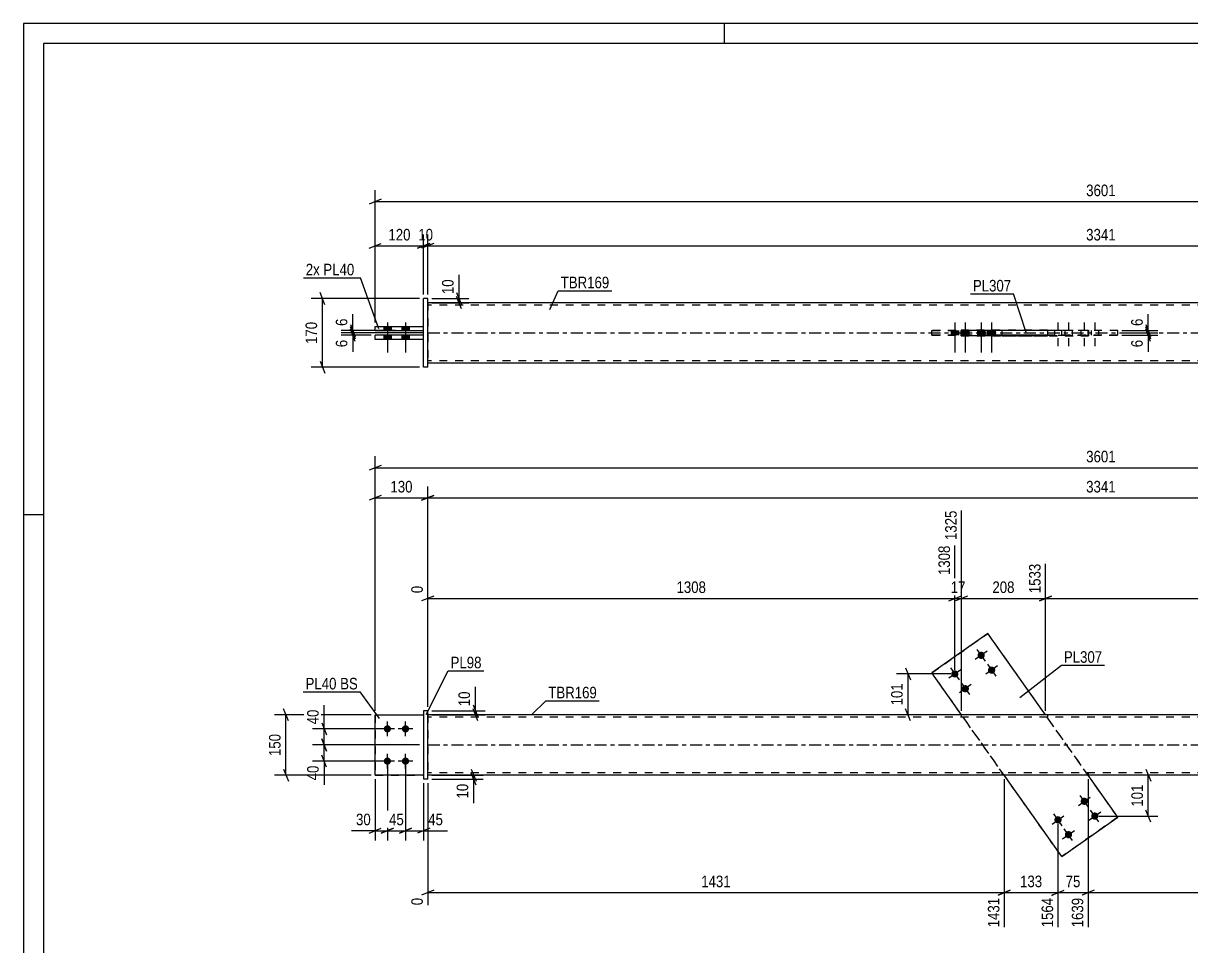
# Model space of a CAD drawing. Header units: millimetres. Extents: x 0 to 594, y 0 to 420.
# Drawn here: x 0 to 289.9, y 190.8 to 420 of the extents above; entities that cross this region are included whole.
import ezdxf

# ---------------------------------------------------------------- set-up
doc = ezdxf.new("R2010")
doc.units = ezdxf.units.MM
doc.linetypes.add('DXK_LINE_DOT2', pattern=[3.9198, 1.9599, -1.9599])
doc.linetypes.add('DXK_LINE_DOT3', pattern=[5.9187, 2.979, -0.9799, 0.9799, -0.9799])
doc.styles.add('Arial Narrow', font='ARIALN.TTF', dxfattribs={"height": 0.2})

# ---------------------------------------------------------------- blocks, each defined once
blk = doc.blocks.new('Unknown-580873574-1130')
at = {"color": 5, "linetype": 'Continuous'}
for p, q in [((594, 420), (0, 420)), ((0, 420), (0, 0)), ((174, 415), (174, 420)), ((589, 415), (5, 415)), ((5, 415), (5, 5)), ((5, 298), (0, 298))]:
    blk.add_line(p, q, dxfattribs=at)
blk = doc.blocks.new('Bolt-580873574-1673 - 1670')
at = {"linetype": 'Continuous'}
for points in [[(263.28, 227.77), (263.46, 227.75), (263.64, 227.69), (263.81, 227.6), (263.95, 227.47), (264.06, 227.32), (264.13, 227.15), (264.17, 226.96), (264.17, 226.78), (264.13, 226.59), (264.06, 226.42), (263.95, 226.27), (263.81, 226.14), (263.64, 226.05), (263.46, 225.99), (263.28, 225.97), (263.09, 225.99), (262.91, 226.05), (262.75, 226.14), (262.61, 226.27), (262.5, 226.42), (262.42, 226.59), (262.38, 226.78), (262.38, 226.96), (262.42, 227.15), (262.5, 227.32), (262.61, 227.47), (262.75, 227.6), (262.91, 227.69), (263.09, 227.75)], [(265.87, 224.1), (266.06, 224.08), (266.24, 224.02), (266.4, 223.92), (266.54, 223.8), (266.65, 223.65), (266.73, 223.47), (266.77, 223.29), (266.77, 223.1), (266.73, 222.92), (266.65, 222.75), (266.54, 222.59), (266.4, 222.47), (266.24, 222.37), (266.06, 222.32), (265.87, 222.3), (265.69, 222.32), (265.51, 222.37), (265.34, 222.47), (265.2, 222.59), (265.09, 222.75), (265.02, 222.92), (264.98, 223.1), (264.98, 223.29), (265.02, 223.47), (265.09, 223.65), (265.2, 223.8), (265.34, 223.92), (265.51, 224.02), (265.69, 224.08)], [(256.74, 223.15), (256.93, 223.13), (257.11, 223.08), (257.27, 222.98), (257.41, 222.86), (257.52, 222.7), (257.6, 222.53), (257.64, 222.35), (257.64, 222.16), (257.6, 221.98), (257.52, 221.8), (257.41, 221.65), (257.27, 221.53), (257.11, 221.43), (256.93, 221.37), (256.74, 221.35), (256.56, 221.37), (256.38, 221.43), (256.21, 221.53), (256.07, 221.65), (255.96, 221.8), (255.89, 221.98), (255.85, 222.16), (255.85, 222.35), (255.89, 222.53), (255.96, 222.7), (256.07, 222.86), (256.21, 222.98), (256.38, 223.08), (256.56, 223.13)], [(259.34, 219.48), (259.53, 219.46), (259.71, 219.4), (259.87, 219.31), (260.01, 219.18), (260.12, 219.03), (260.2, 218.86), (260.24, 218.67), (260.24, 218.48), (260.2, 218.3), (260.12, 218.13), (260.01, 217.98), (259.87, 217.85), (259.71, 217.76), (259.53, 217.7), (259.34, 217.68), (259.15, 217.7), (258.97, 217.76), (258.81, 217.85), (258.67, 217.98), (258.56, 218.13), (258.48, 218.3), (258.45, 218.48), (258.45, 218.67), (258.48, 218.86), (258.56, 219.03), (258.67, 219.18), (258.81, 219.31), (258.97, 219.4), (259.15, 219.46)]]:
    blk.add_hatch(color=1, dxfattribs=at).paths.add_polyline_path(points)
at = {"color": 1, "linetype": 'Continuous'}
for p, q in [((261.81, 225.83), (264.75, 227.91)), ((264.32, 225.4), (262.24, 228.34)), ((255.27, 221.22), (258.21, 223.29)), ((257.78, 220.78), (255.7, 223.72)), ((264.4, 222.16), (267.34, 224.23)), ((266.91, 221.73), (264.83, 224.67)), ((257.87, 217.54), (260.81, 219.62)), ((260.38, 217.11), (258.3, 220.05))]:
    blk.add_line(p, q, dxfattribs=at)
blk = doc.blocks.new('Bolt-580873574-1672 - 1670')
at = {"linetype": 'Continuous'}
for points in [[(237.68, 264), (237.86, 263.98), (238.04, 263.92), (238.2, 263.83), (238.34, 263.7), (238.45, 263.55), (238.53, 263.38), (238.57, 263.2), (238.57, 263.01), (238.53, 262.82), (238.45, 262.65), (238.34, 262.5), (238.2, 262.37), (238.04, 262.28), (237.86, 262.22), (237.68, 262.2), (237.49, 262.22), (237.31, 262.28), (237.15, 262.37), (237.01, 262.5), (236.9, 262.65), (236.82, 262.82), (236.78, 263.01), (236.78, 263.2), (236.82, 263.38), (236.9, 263.55), (237.01, 263.7), (237.15, 263.83), (237.31, 263.92), (237.49, 263.98)], [(231.14, 259.39), (231.33, 259.37), (231.51, 259.31), (231.67, 259.21), (231.81, 259.09), (231.92, 258.94), (232, 258.76), (232.04, 258.58), (232.04, 258.39), (232, 258.21), (231.92, 258.04), (231.81, 257.88), (231.67, 257.76), (231.51, 257.66), (231.33, 257.61), (231.14, 257.59), (230.95, 257.61), (230.78, 257.66), (230.61, 257.76), (230.47, 257.88), (230.36, 258.04), (230.29, 258.21), (230.25, 258.39), (230.25, 258.58), (230.29, 258.76), (230.36, 258.94), (230.47, 259.09), (230.61, 259.21), (230.78, 259.31), (230.95, 259.37)], [(240.27, 260.33), (240.46, 260.31), (240.64, 260.25), (240.8, 260.16), (240.94, 260.03), (241.05, 259.88), (241.13, 259.71), (241.17, 259.52), (241.17, 259.33), (241.13, 259.15), (241.05, 258.98), (240.94, 258.82), (240.8, 258.7), (240.64, 258.6), (240.46, 258.55), (240.27, 258.53), (240.08, 258.55), (239.91, 258.6), (239.74, 258.7), (239.6, 258.82), (239.49, 258.98), (239.42, 259.15), (239.38, 259.33), (239.38, 259.52), (239.42, 259.71), (239.49, 259.88), (239.6, 260.03), (239.74, 260.16), (239.91, 260.25), (240.08, 260.31)], [(233.74, 255.71), (233.93, 255.69), (234.1, 255.63), (234.27, 255.54), (234.41, 255.41), (234.52, 255.26), (234.59, 255.09), (234.63, 254.9), (234.63, 254.72), (234.59, 254.53), (234.52, 254.36), (234.41, 254.21), (234.27, 254.08), (234.1, 253.99), (233.93, 253.93), (233.74, 253.91), (233.55, 253.93), (233.37, 253.99), (233.21, 254.08), (233.07, 254.21), (232.96, 254.36), (232.88, 254.53), (232.84, 254.72), (232.84, 254.9), (232.88, 255.09), (232.96, 255.26), (233.07, 255.41), (233.21, 255.54), (233.37, 255.63), (233.55, 255.69)]]:
    blk.add_hatch(color=1, dxfattribs=at).paths.add_polyline_path(points)
at = {"color": 1, "linetype": 'Continuous'}
for p, q in [((239.15, 264.14), (236.21, 262.06)), ((236.64, 264.57), (238.71, 261.63)), ((232.61, 259.52), (229.67, 257.45)), ((230.1, 259.96), (232.18, 257.02)), ((241.74, 260.47), (238.8, 258.39)), ((239.23, 260.9), (241.31, 257.96)), ((235.21, 255.85), (232.27, 253.77)), ((232.7, 256.28), (234.78, 253.34))]:
    blk.add_line(p, q, dxfattribs=at)
blk = doc.blocks.new('Part-580873574-1684 - 1670')
at = {"color": 2, "linetype": 'Continuous'}
for p, q in [((434.46, 248.34), (100.33, 248.34)), ((434.46, 233.34), (100.33, 233.34))]:
    blk.add_line(p, q, dxfattribs=at)
at = {"color": 7, "linetype": 'DXK_LINE_DOT2'}
for p, q in [((100.33, 248.34), (100.33, 233.34)), ((434.46, 247.74), (100.33, 247.74)), ((232.7, 248.34), (232.7, 247.74)), ((254.14, 248.34), (254.14, 247.74)), ((434.46, 233.94), (100.33, 233.94)), ((242.88, 233.34), (242.88, 233.94)), ((264.32, 233.34), (264.32, 233.94))]:
    blk.add_line(p, q, dxfattribs=at)
at = {"color": 7, "linetype": 'DXK_LINE_DOT3'}
blk.add_line((100.33, 240.84), (434.46, 240.84), dxfattribs=at)
blk = doc.blocks.new('Part-580873574-1700 - 1670')
at = {"color": 2, "linetype": 'Continuous'}
for p, q in [((87.33, 233.34), (87.33, 248.34)), ((87.33, 248.34), (99.33, 248.34)), ((99.33, 233.34), (87.33, 233.34))]:
    blk.add_line(p, q, dxfattribs=at)
at = {"color": 7, "linetype": 'DXK_LINE_DOT2'}
blk.add_line((99.33, 248.34), (99.33, 233.34), dxfattribs=at)
blk = doc.blocks.new('Part-580873574-1705 - 1670')
at = {"color": 7, "linetype": 'DXK_LINE_DOT2'}
for p, q in [((87.33, 248.34), (87.33, 233.34)), ((87.33, 248.34), (99.33, 248.34)), ((99.33, 248.34), (99.33, 233.34)), ((87.33, 233.34), (99.33, 233.34))]:
    blk.add_line(p, q, dxfattribs=at)
blk = doc.blocks.new('Part-580873574-1710 - 1670')
at = {"color": 2, "linetype": 'Continuous'}
for p, q in [((100.33, 249.34), (99.33, 249.34)), ((99.33, 249.34), (99.33, 232.34)), ((100.33, 232.34), (100.33, 249.34)), ((100.33, 232.34), (99.33, 232.34))]:
    blk.add_line(p, q, dxfattribs=at)
blk = doc.blocks.new('Part-580873574-1715 - 1670')
at = {"color": 2, "linetype": 'Continuous'}
for p, q in [((239.33, 268.56), (225.45, 258.75)), ((239.33, 268.56), (239.33, 268.56)), ((253.62, 248.34), (239.33, 268.56)), ((232.8, 248.34), (225.45, 258.75)), ((225.45, 258.75), (225.45, 258.75)), ((257.68, 213.12), (243.4, 233.34)), ((271.57, 222.93), (264.22, 233.34)), ((257.68, 213.12), (271.57, 222.93)), ((271.57, 222.93), (271.57, 222.93)), ((257.68, 213.12), (257.68, 213.12))]:
    blk.add_line(p, q, dxfattribs=at)
at = {"color": 7, "linetype": 'DXK_LINE_DOT2'}
for p, q in [((225.45, 258.75), (239.33, 268.56)), ((271.57, 222.93), (239.33, 268.56)), ((257.68, 213.12), (225.45, 258.75)), ((243.4, 233.34), (232.8, 248.34)), ((264.22, 233.34), (253.62, 248.34)), ((271.57, 222.93), (257.68, 213.12))]:
    blk.add_line(p, q, dxfattribs=at)
blk = doc.blocks.new('Bolt-580873574-1717 - 1670')
at = {"linetype": 'Continuous'}
for points in [[(90.33, 243.94, -1), (90.33, 245.74, -1)], [(94.83, 243.94, -1), (94.83, 245.74, -1)], [(90.33, 235.94, -1), (90.33, 237.74, -1)], [(94.83, 235.94, -1), (94.83, 237.74, -1)]]:
    blk.add_hatch(color=1, dxfattribs=at).paths.add_polyline_path(points)
at = {"color": 1, "linetype": 'Continuous'}
for p, q in [((90.33, 243.04), (90.33, 246.64)), ((94.83, 243.04), (94.83, 246.64)), ((92.13, 244.84), (88.53, 244.84)), ((96.63, 244.84), (93.03, 244.84)), ((90.33, 235.04), (90.33, 238.64)), ((94.83, 235.04), (94.83, 238.64)), ((92.13, 236.84), (88.53, 236.84)), ((96.63, 236.84), (93.03, 236.84))]:
    blk.add_line(p, q, dxfattribs=at)
blk = doc.blocks.new('Part-580873574-1418 - 1367')
at = {"color": 2, "linetype": 'Continuous'}
for p, q in [((87.33, 341.55), (87.33, 342.55)), ((99.33, 342.55), (87.33, 342.55)), ((99.33, 341.55), (87.33, 341.55))]:
    blk.add_line(p, q, dxfattribs=at)
at = {"color": 7, "linetype": 'DXK_LINE_DOT2'}
blk.add_line((99.33, 341.55), (99.33, 342.55), dxfattribs=at)
blk = doc.blocks.new('Bolt-580873574-1370 - 1367')
at = {"linetype": 'Continuous'}
for points in [[(89.43, 343.75), (91.23, 343.75), (91.23, 344.75), (89.43, 344.75)], [(89.43, 343.75), (91.23, 343.75), (91.23, 344.75), (89.43, 344.75)], [(89.43, 341.55), (91.23, 341.55), (91.23, 342.55), (89.43, 342.55)], [(89.43, 341.55), (91.23, 341.55), (91.23, 342.55), (89.43, 342.55)], [(93.93, 343.75), (95.73, 343.75), (95.73, 344.75), (93.93, 344.75)], [(93.93, 343.75), (95.73, 343.75), (95.73, 344.75), (93.93, 344.75)], [(93.93, 341.55), (95.73, 341.55), (95.73, 342.55), (93.93, 342.55)], [(93.93, 341.55), (95.73, 341.55), (95.73, 342.55), (93.93, 342.55)]]:
    blk.add_hatch(color=1, dxfattribs=at).paths.add_polyline_path(points)
at = {"color": 1, "linetype": 'Continuous'}
for p, q in [((90.33, 345.75), (90.33, 338.25)), ((90.33, 345.75), (90.33, 338.25)), ((94.83, 345.75), (94.83, 338.25)), ((94.83, 345.75), (94.83, 338.25)), ((89.43, 344.75), (89.43, 343.75)), ((89.43, 344.75), (89.43, 343.75)), ((89.43, 342.55), (89.43, 341.55)), ((89.43, 342.55), (89.43, 341.55)), ((91.23, 344.75), (91.23, 343.75)), ((91.23, 344.75), (91.23, 343.75)), ((91.23, 342.55), (91.23, 341.55)), ((91.23, 342.55), (91.23, 341.55)), ((93.93, 344.75), (93.93, 343.75)), ((93.93, 344.75), (93.93, 343.75)), ((93.93, 342.55), (93.93, 341.55)), ((93.93, 342.55), (93.93, 341.55)), ((95.73, 344.75), (95.73, 343.75)), ((95.73, 344.75), (95.73, 343.75)), ((95.73, 342.55), (95.73, 341.55)), ((95.73, 342.55), (95.73, 341.55))]:
    blk.add_line(p, q, dxfattribs=at)
blk = doc.blocks.new('Bolt-580873574-1435 - 1367')
at = {"color": 1, "linetype": 'DXK_LINE_DOT2'}
for p, q in [((256.74, 345.75), (256.74, 338.25)), ((259.34, 345.75), (259.34, 338.25)), ((263.28, 345.75), (263.28, 338.25)), ((265.87, 345.75), (265.87, 338.25)), ((255.84, 343.75), (255.84, 342.55)), ((257.64, 343.75), (257.64, 342.55)), ((258.44, 343.75), (258.44, 342.55)), ((260.24, 343.75), (260.24, 342.55)), ((262.38, 343.75), (262.38, 342.55)), ((264.18, 343.75), (264.18, 342.55)), ((264.97, 343.75), (264.97, 342.55)), ((266.77, 343.75), (266.77, 342.55))]:
    blk.add_line(p, q, dxfattribs=at)
blk = doc.blocks.new('Part-580873574-1456 - 1367')
at = {"color": 2, "linetype": 'Continuous'}
for p, q in [((434.46, 350.65), (100.33, 350.65)), ((232.7, 343.85), (254.14, 343.85)), ((232.7, 343.85), (232.7, 343.75)), ((232.7, 342.55), (232.7, 342.45)), ((232.7, 342.45), (232.7, 342.45)), ((254.14, 342.45), (232.7, 342.45)), ((242.88, 343.75), (242.88, 343.85)), ((242.88, 342.45), (242.88, 342.55)), ((254.14, 343.85), (254.14, 342.45)), ((434.46, 335.65), (100.33, 335.65))]:
    blk.add_line(p, q, dxfattribs=at)
at = {"color": 7, "linetype": 'DXK_LINE_DOT2'}
for p, q in [((100.33, 350.65), (100.33, 335.65)), ((434.46, 350.05), (100.33, 350.05)), ((254.14, 343.85), (232.7, 343.85)), ((232.7, 342.45), (232.7, 343.75)), ((232.7, 342.45), (254.14, 342.45)), ((242.88, 343.85), (242.88, 343.85)), ((242.88, 343.85), (242.88, 343.85)), ((242.88, 343.85), (264.32, 343.85)), ((242.88, 343.85), (264.32, 343.85)), ((242.88, 342.45), (242.88, 343.75)), ((264.32, 342.45), (242.88, 342.45)), ((242.88, 342.45), (242.88, 342.45)), ((242.88, 342.45), (264.32, 342.45)), ((264.32, 343.85), (264.32, 342.45)), ((434.46, 336.25), (100.33, 336.25))]:
    blk.add_line(p, q, dxfattribs=at)
at = {"color": 7, "linetype": 'DXK_LINE_DOT3'}
blk.add_line((100.33, 343.15), (434.46, 343.15), dxfattribs=at)
blk = doc.blocks.new('Part-580873574-1413 - 1367')
at = {"color": 2, "linetype": 'Continuous'}
for p, q in [((87.33, 343.75), (87.33, 344.75)), ((87.33, 344.75), (99.33, 344.75)), ((87.33, 343.75), (99.33, 343.75))]:
    blk.add_line(p, q, dxfattribs=at)
at = {"color": 7, "linetype": 'DXK_LINE_DOT2'}
blk.add_line((99.33, 343.75), (99.33, 344.75), dxfattribs=at)
blk = doc.blocks.new('Part-580873574-1397 - 1367')
at = {"color": 2, "linetype": 'Continuous'}
for p, q in [((225.45, 342.55), (225.45, 343.75)), ((239.33, 342.55), (239.33, 343.75)), ((254.14, 343.75), (239.33, 343.75)), ((254.14, 343.75), (239.33, 343.75)), ((254.14, 342.55), (239.33, 342.55))]:
    blk.add_line(p, q, dxfattribs=at)
at = {"color": 7, "linetype": 'DXK_LINE_DOT2'}
for p, q in [((239.33, 343.75), (225.45, 343.75)), ((225.45, 343.75), (239.33, 343.75)), ((225.45, 342.55), (257.68, 342.55)), ((239.33, 342.55), (225.45, 342.55)), ((271.57, 343.75), (254.14, 343.75)), ((257.68, 343.75), (254.14, 343.75)), ((271.57, 342.55), (254.14, 342.55)), ((257.68, 342.55), (257.68, 343.75)), ((271.57, 343.75), (257.68, 343.75)), ((257.68, 342.55), (271.57, 342.55)), ((271.57, 342.55), (271.57, 343.75))]:
    blk.add_line(p, q, dxfattribs=at)
blk = doc.blocks.new('Part-580873574-1398 - 1367')
at = {"color": 2, "linetype": 'Continuous'}
for p, q in [((100.33, 351.65), (99.33, 351.65)), ((99.33, 334.65), (99.33, 351.65)), ((100.33, 334.65), (100.33, 351.65)), ((100.33, 334.65), (99.33, 334.65))]:
    blk.add_line(p, q, dxfattribs=at)
blk = doc.blocks.new('Bolt-580873574-1436 - 1367')
at = {"linetype": 'Continuous'}
for points in [[(232.04, 343.75), (230.24, 343.75), (230.24, 342.55), (232.04, 342.55)], [(234.64, 343.75), (232.84, 343.75), (232.84, 342.55), (234.64, 342.55)], [(238.58, 343.75), (236.78, 343.75), (236.78, 342.55), (238.58, 342.55)], [(241.17, 343.75), (239.37, 343.75), (239.37, 342.55), (241.17, 342.55)]]:
    blk.add_hatch(color=1, dxfattribs=at).paths.add_polyline_path(points)
at = {"color": 1, "linetype": 'Continuous'}
for p, q in [((231.14, 345.75), (231.14, 338.25)), ((233.74, 345.75), (233.74, 338.25)), ((237.68, 345.75), (237.68, 338.25)), ((240.27, 345.75), (240.27, 338.25)), ((230.24, 343.75), (230.24, 342.55)), ((232.04, 343.75), (232.04, 342.55)), ((232.84, 343.75), (232.84, 342.55)), ((234.64, 343.75), (234.64, 342.55)), ((236.78, 343.75), (236.78, 342.55)), ((238.58, 343.75), (238.58, 342.55)), ((239.37, 343.75), (239.37, 342.55)), ((241.17, 343.75), (241.17, 342.55))]:
    blk.add_line(p, q, dxfattribs=at)
blk = doc.blocks.new('StraightDimension-580873574-2749 - 1670')
at = {"color": 7, "linetype": 'Continuous'}
for p, q in [((231.14, 259.49), (231.14, 290.35)), ((100.33, 250.34), (100.33, 280.36)), ((101.83, 277.83), (98.83, 276.63)), ((100.33, 277.23), (231.14, 277.23)), ((229.64, 276.63), (232.64, 277.83))]:
    blk.add_line(p, q, dxfattribs=at)
at = {"color": 0, "linetype": 'Continuous'}
for points in [[(230.54, 290.95), (226.34, 290.95), (226.34, 282.43), (230.54, 282.43)], [(99.73, 280.96), (95.53, 280.96), (95.53, 277.93), (99.73, 277.93)]]:
    blk.add_wipeout(points, dxfattribs=at)
at = {"color": 0}
blk.add_wipeout([(169.99, 277.98), (169.99, 282.18), (161.48, 282.18), (161.48, 277.98)], dxfattribs=at)
at = {"color": 3, "linetype": 'Continuous', "style": 'Arial Narrow'}
for s, height, p in [('1308', 2.863, (229.94, 283.03)), ('0', 2.86, (99.13, 278.53))]:
    blk.add_text(s, height=height, rotation=90.0002, dxfattribs=at).set_placement(p)
at = {"color": 3, "style": 'Arial Narrow'}
blk.add_text('1308', height=2.863, dxfattribs=at).set_placement((162.08, 278.58))
blk = doc.blocks.new('StraightDimension-580873574-2748 - 1670')
at = {"color": 7, "linetype": 'Continuous'}
for p, q in [((232.8, 249.34), (232.8, 299.05)), ((231.14, 259.49), (231.14, 290.35)), ((229.64, 276.63), (232.64, 277.83)), ((231.14, 277.23), (232.8, 277.23)), ((234.3, 277.83), (231.3, 276.63))]:
    blk.add_line(p, q, dxfattribs=at)
at = {"color": 0, "linetype": 'Continuous'}
blk.add_wipeout([(232.2, 299.65), (228, 299.65), (228, 291.13), (232.2, 291.13)], dxfattribs=at)
at = {"color": 0}
blk.add_wipeout([(234.4, 277.98), (234.4, 282.18), (229.54, 282.18), (229.54, 277.98)], dxfattribs=at)
at = {"color": 3, "linetype": 'Continuous', "style": 'Arial Narrow'}
blk.add_text('1325', height=2.863, rotation=90.0002, dxfattribs=at).set_placement((231.6, 291.73))
at = {"color": 3, "style": 'Arial Narrow'}
blk.add_text('17', height=2.863, dxfattribs=at).set_placement((230.14, 278.58))
blk = doc.blocks.new('StraightDimension-580873574-1875 - 1670')
at = {"color": 7, "linetype": 'Continuous'}
for p, q in [((111.14, 234.84), (112.34, 231.84)), ((101.33, 233.34), (114.14, 233.34)), ((101.33, 232.34), (114.14, 232.34)), ((112.34, 230.84), (111.14, 233.84)), ((111.74, 232.34), (111.74, 233.34))]:
    blk.add_line(p, q, dxfattribs=at)
at = {"color": 0}
blk.add_wipeout([(110.99, 231.82), (106.79, 231.82), (106.79, 226.96), (110.99, 226.96)], dxfattribs=at)
at = {"color": 7, "linetype": 'Continuous'}
blk.add_line((111.74, 232.34), (111.74, 226.43), dxfattribs=at)
blk.add_line((111.74, 232.34), (111.74, 226.43), dxfattribs=at)
at = {"color": 3, "style": 'Arial Narrow'}
blk.add_text('10', height=2.863, rotation=90.0002, dxfattribs=at).set_placement((110.39, 227.56))
blk = doc.blocks.new('StraightDimension-580873574-1893 - 1670')
at = {"color": 7, "linetype": 'Continuous'}
for p, q in [((98.33, 240.84), (71.78, 240.84)), ((74.03, 242.34), (75.23, 239.34)), ((74.63, 236.84), (74.63, 240.84)), ((75.23, 235.34), (74.03, 238.34)), ((89.33, 236.84), (71.78, 236.84))]:
    blk.add_line(p, q, dxfattribs=at)
at = {"color": 0}
blk.add_wipeout([(73.88, 236.32), (69.68, 236.32), (69.68, 231.46), (73.88, 231.46)], dxfattribs=at)
at = {"color": 7, "linetype": 'Continuous'}
blk.add_line((74.63, 236.84), (74.63, 230.93), dxfattribs=at)
blk.add_line((74.63, 236.84), (74.63, 230.93), dxfattribs=at)
at = {"color": 3, "style": 'Arial Narrow'}
blk.add_text('40', height=2.863, rotation=90.0002, dxfattribs=at).set_placement((73.28, 232.06))
blk = doc.blocks.new('StraightDimension-580873574-1955 - 1670')
at = {"color": 7, "linetype": 'Continuous'}
for p, q in [((65.77, 246.84), (64.57, 249.84)), ((86.33, 248.34), (62.32, 248.34)), ((65.17, 233.34), (65.17, 248.34)), ((64.57, 234.84), (65.77, 231.84)), ((86.33, 233.34), (62.32, 233.34))]:
    blk.add_line(p, q, dxfattribs=at)
at = {"color": 0}
blk.add_wipeout([(64.42, 244.18), (60.22, 244.18), (60.22, 237.5), (64.42, 237.5)], dxfattribs=at)
at = {"color": 3, "style": 'Arial Narrow'}
blk.add_text('150', height=2.863, rotation=90.0002, dxfattribs=at).set_placement((63.82, 238.1))
blk = doc.blocks.new('StraightDimension-580873574-1969 - 1670')
at = {"color": 7, "linetype": 'Continuous'}
for p, q in [((278.56, 234.84), (279.76, 231.84)), ((416.54, 233.34), (276.31, 233.34)), ((279.16, 223.2), (279.16, 233.34)), ((279.76, 221.7), (278.56, 224.7)), ((266.87, 223.2), (281.56, 223.2))]:
    blk.add_line(p, q, dxfattribs=at)
at = {"color": 0}
blk.add_wipeout([(278.41, 231.61), (274.21, 231.61), (274.21, 224.93), (278.41, 224.93)], dxfattribs=at)
at = {"color": 3, "style": 'Arial Narrow'}
blk.add_text('101', height=2.863, rotation=90.0002, dxfattribs=at).set_placement((277.81, 225.53))
blk = doc.blocks.new('StraightDimension-580873574-2016 - 1670')
at = {"color": 7, "linetype": 'Continuous'}
for p, q in [((87.33, 249.34), (87.33, 305.04)), ((100.33, 250.34), (100.33, 305.04)), ((88.83, 302.79), (85.83, 301.59)), ((87.33, 302.19), (100.33, 302.19)), ((98.83, 301.59), (101.83, 302.79))]:
    blk.add_line(p, q, dxfattribs=at)
at = {"color": 0}
blk.add_wipeout([(97.17, 302.94), (97.17, 307.14), (90.49, 307.14), (90.49, 302.94)], dxfattribs=at)
at = {"color": 3, "style": 'Arial Narrow'}
blk.add_text('130', height=2.863, dxfattribs=at).set_placement((91.09, 303.54))
blk = doc.blocks.new('StraightDimension-580873574-1902 - 1670')
at = {"color": 7, "linetype": 'Continuous'}
for p, q in [((89.33, 244.84), (71.78, 244.84)), ((74.03, 246.34), (75.23, 243.34)), ((74.63, 240.84), (74.63, 244.84)), ((98.33, 240.84), (71.78, 240.84)), ((75.23, 239.34), (74.03, 242.34))]:
    blk.add_line(p, q, dxfattribs=at)
at = {"color": 0}
blk.add_wipeout([(73.88, 250.22), (69.68, 250.22), (69.68, 245.37), (73.88, 245.37)], dxfattribs=at)
at = {"color": 7, "linetype": 'Continuous'}
blk.add_line((74.63, 244.84), (74.63, 250.75), dxfattribs=at)
blk.add_line((74.63, 244.84), (74.63, 250.75), dxfattribs=at)
at = {"color": 3, "style": 'Arial Narrow'}
blk.add_text('40', height=2.863, rotation=90.0002, dxfattribs=at).set_placement((73.28, 245.97))
blk = doc.blocks.new('StraightDimension-580873574-2024 - 1670')
at = {"color": 7, "linetype": 'Continuous'}
for p, q in [((100.33, 250.34), (100.33, 305.04)), ((101.83, 302.79), (98.83, 301.59)), ((100.33, 302.19), (434.46, 302.19))]:
    blk.add_line(p, q, dxfattribs=at)
at = {"color": 0}
blk.add_wipeout([(271.65, 302.94), (271.65, 307.14), (263.14, 307.14), (263.14, 302.94)], dxfattribs=at)
at = {"color": 3, "style": 'Arial Narrow'}
blk.add_text('3341', height=2.863, dxfattribs=at).set_placement((263.74, 303.54))
blk = doc.blocks.new('StraightDimension-580873574-1719 - 1670')
at = {"color": 7, "linetype": 'Continuous'}
for p, q in [((88.83, 310.27), (85.83, 309.07)), ((87.33, 249.34), (87.33, 312.52)), ((87.33, 309.67), (447.46, 309.67))]:
    blk.add_line(p, q, dxfattribs=at)
at = {"color": 0}
blk.add_wipeout([(271.65, 310.42), (271.65, 314.62), (263.14, 314.62), (263.14, 310.42)], dxfattribs=at)
at = {"color": 3, "style": 'Arial Narrow'}
blk.add_text('3601', height=2.863, dxfattribs=at).set_placement((263.74, 311.02))
blk = doc.blocks.new('StraightDimension-580873574-1733 - 1670')
at = {"color": 7, "linetype": 'Continuous'}
for p, q in [((230.14, 258.49), (216.69, 258.49)), ((218.94, 259.99), (220.14, 256.99)), ((219.54, 248.34), (219.54, 258.49)), ((220.14, 246.84), (218.94, 249.84)), ((260.37, 248.34), (216.69, 248.34))]:
    blk.add_line(p, q, dxfattribs=at)
at = {"color": 0}
blk.add_wipeout([(218.79, 256.76), (214.59, 256.76), (214.59, 250.07), (218.79, 250.07)], dxfattribs=at)
at = {"color": 3, "style": 'Arial Narrow'}
blk.add_text('101', height=2.863, rotation=90.0002, dxfattribs=at).set_placement((218.19, 250.67))
blk = doc.blocks.new('StraightDimension-580873574-2746 - 1670')
at = {"color": 7, "linetype": 'Continuous'}
for p, q in [((253.62, 249.34), (253.62, 285.85)), ((434.46, 250.34), (434.46, 285.85)), ((255.12, 277.83), (252.12, 276.63)), ((253.62, 277.23), (434.46, 277.23)), ((432.96, 276.63), (435.96, 277.83))]:
    blk.add_line(p, q, dxfattribs=at)
at = {"color": 0, "linetype": 'Continuous'}
blk.add_wipeout([(433.86, 286.45), (429.66, 286.45), (429.66, 277.93), (433.86, 277.93)], dxfattribs=at)
at = {"color": 0}
blk.add_wipeout([(348.29, 277.98), (348.29, 282.18), (339.78, 282.18), (339.78, 277.98)], dxfattribs=at)
at = {"color": 3, "linetype": 'Continuous', "style": 'Arial Narrow'}
blk.add_text('3341', height=2.863, rotation=90.0002, dxfattribs=at).set_placement((433.26, 278.53))
at = {"color": 3, "style": 'Arial Narrow'}
blk.add_text('1808', height=2.863, dxfattribs=at).set_placement((340.38, 278.58))
blk = doc.blocks.new('StraightDimension-580873574-1797 - 1670')
at = {"color": 7, "linetype": 'Continuous'}
for p, q in [((90.33, 235.84), (90.33, 217.17)), ((87.33, 232.34), (87.33, 217.17)), ((85.83, 218.97), (88.83, 220.17)), ((87.33, 219.57), (90.33, 219.57)), ((91.83, 220.17), (88.83, 218.97))]:
    blk.add_line(p, q, dxfattribs=at)
at = {"color": 0}
blk.add_wipeout([(86.81, 220.32), (86.81, 224.52), (81.95, 224.52), (81.95, 220.32)], dxfattribs=at)
at = {"color": 7, "linetype": 'Continuous'}
blk.add_line((87.33, 219.57), (81.43, 219.57), dxfattribs=at)
blk.add_line((87.33, 219.57), (81.43, 219.57), dxfattribs=at)
at = {"color": 3, "style": 'Arial Narrow'}
blk.add_text('30', height=2.863, dxfattribs=at).set_placement((82.55, 220.92))
blk = doc.blocks.new('StraightDimension-580873574-1807 - 1670')
at = {"color": 7, "linetype": 'Continuous'}
for p, q in [((90.33, 235.84), (90.33, 217.17)), ((94.83, 235.84), (94.83, 217.17)), ((88.83, 218.97), (91.83, 220.17)), ((90.33, 219.57), (94.83, 219.57)), ((96.33, 220.17), (93.33, 218.97))]:
    blk.add_line(p, q, dxfattribs=at)
at = {"color": 0}
blk.add_wipeout([(95.01, 220.32), (95.01, 224.52), (90.15, 224.52), (90.15, 220.32)], dxfattribs=at)
at = {"color": 3, "style": 'Arial Narrow'}
blk.add_text('45', height=2.863, dxfattribs=at).set_placement((90.75, 220.92))
blk = doc.blocks.new('StraightDimension-580873574-1814 - 1670')
at = {"color": 7, "linetype": 'Continuous'}
for p, q in [((94.83, 235.84), (94.83, 217.17)), ((99.33, 231.34), (99.33, 217.17)), ((93.33, 218.97), (96.33, 220.17)), ((94.83, 219.57), (99.33, 219.57)), ((100.83, 220.17), (97.83, 218.97))]:
    blk.add_line(p, q, dxfattribs=at)
at = {"color": 0}
blk.add_wipeout([(104.71, 220.32), (104.71, 224.52), (99.86, 224.52), (99.86, 220.32)], dxfattribs=at)
at = {"color": 7, "linetype": 'Continuous'}
blk.add_line((99.33, 219.57), (105.24, 219.57), dxfattribs=at)
blk.add_line((99.33, 219.57), (105.24, 219.57), dxfattribs=at)
at = {"color": 3, "style": 'Arial Narrow'}
blk.add_text('45', height=2.863, dxfattribs=at).set_placement((100.46, 220.92))
blk = doc.blocks.new('StraightDimension-580873574-1822 - 1670')
at = {"color": 7, "linetype": 'Continuous'}
for p, q in [((243.4, 232.34), (243.4, 195.58)), ((100.33, 231.34), (100.33, 201.06)), ((101.83, 204.79), (98.83, 203.59)), ((100.33, 204.19), (243.4, 204.19)), ((241.9, 203.59), (244.9, 204.79))]:
    blk.add_line(p, q, dxfattribs=at)
at = {"color": 0}
blk.add_wipeout([(176.12, 204.94), (176.12, 209.14), (167.61, 209.14), (167.61, 204.94)], dxfattribs=at)
at = {"color": 0, "linetype": 'Continuous'}
for points in [[(99.73, 203.49), (95.53, 203.49), (95.53, 200.46), (99.73, 200.46)], [(242.8, 203.49), (238.6, 203.49), (238.6, 194.98), (242.8, 194.98)]]:
    blk.add_wipeout(points, dxfattribs=at)
at = {"color": 3, "style": 'Arial Narrow'}
blk.add_text('1431', height=2.863, dxfattribs=at).set_placement((168.21, 205.54))
at = {"color": 3, "linetype": 'Continuous', "style": 'Arial Narrow'}
for s, height, p in [('0', 2.86, (99.13, 201.06)), ('1431', 2.863, (242.2, 195.58))]:
    blk.add_text(s, height=height, rotation=90.0002, dxfattribs=at).set_placement(p)
blk = doc.blocks.new('StraightDimension-580873574-1834 - 1670')
at = {"color": 7, "linetype": 'Continuous'}
for p, q in [((243.4, 232.34), (243.4, 195.58)), ((256.74, 221.25), (256.74, 195.58)), ((244.9, 204.79), (241.9, 203.59)), ((243.4, 204.19), (256.74, 204.19)), ((255.24, 203.59), (258.24, 204.79))]:
    blk.add_line(p, q, dxfattribs=at)
at = {"color": 0}
blk.add_wipeout([(253.41, 204.94), (253.41, 209.14), (246.73, 209.14), (246.73, 204.94)], dxfattribs=at)
at = {"color": 0, "linetype": 'Continuous'}
blk.add_wipeout([(256.14, 203.49), (251.94, 203.49), (251.94, 194.98), (256.14, 194.98)], dxfattribs=at)
at = {"color": 3, "style": 'Arial Narrow'}
blk.add_text('133', height=2.863, dxfattribs=at).set_placement((247.33, 205.54))
at = {"color": 3, "linetype": 'Continuous', "style": 'Arial Narrow'}
blk.add_text('1564', height=2.863, rotation=90.0002, dxfattribs=at).set_placement((255.54, 195.58))
blk = doc.blocks.new('StraightDimension-580873574-1848 - 1670')
at = {"color": 7, "linetype": 'Continuous'}
for p, q in [((264.22, 232.34), (264.22, 195.58)), ((256.74, 221.25), (256.74, 195.58)), ((255.24, 203.59), (258.24, 204.79)), ((256.74, 204.19), (264.22, 204.19)), ((265.72, 204.79), (262.72, 203.59))]:
    blk.add_line(p, q, dxfattribs=at)
at = {"color": 0}
blk.add_wipeout([(262.91, 204.94), (262.91, 209.14), (258.05, 209.14), (258.05, 204.94)], dxfattribs=at)
at = {"color": 0, "linetype": 'Continuous'}
blk.add_wipeout([(263.62, 203.49), (259.42, 203.49), (259.42, 194.98), (263.62, 194.98)], dxfattribs=at)
at = {"color": 3, "style": 'Arial Narrow'}
blk.add_text('75', height=2.863, dxfattribs=at).set_placement((258.65, 205.54))
at = {"color": 3, "linetype": 'Continuous', "style": 'Arial Narrow'}
blk.add_text('1639', height=2.863, rotation=90.0002, dxfattribs=at).set_placement((263.02, 195.58))
blk = doc.blocks.new('StraightDimension-580873574-1862 - 1670')
at = {"color": 7, "linetype": 'Continuous'}
for p, q in [((264.22, 232.34), (264.22, 195.58)), ((434.46, 231.34), (434.46, 195.58)), ((265.72, 204.79), (262.72, 203.59)), ((264.22, 204.19), (434.46, 204.19)), ((432.96, 203.59), (435.96, 204.79))]:
    blk.add_line(p, q, dxfattribs=at)
at = {"color": 0}
blk.add_wipeout([(353.59, 204.94), (353.59, 209.14), (345.08, 209.14), (345.08, 204.94)], dxfattribs=at)
at = {"color": 0, "linetype": 'Continuous'}
blk.add_wipeout([(433.86, 203.49), (429.66, 203.49), (429.66, 194.98), (433.86, 194.98)], dxfattribs=at)
at = {"color": 3, "style": 'Arial Narrow'}
blk.add_text('1702', height=2.863, dxfattribs=at).set_placement((345.68, 205.54))
at = {"color": 3, "linetype": 'Continuous', "style": 'Arial Narrow'}
blk.add_text('3341', height=2.863, rotation=90.0002, dxfattribs=at).set_placement((433.26, 195.58))
blk = doc.blocks.new('StraightDimension-580873574-1884 - 1670')
at = {"color": 7, "linetype": 'Continuous'}
for p, q in [((101.33, 249.34), (114.58, 249.34)), ((111.58, 250.84), (112.78, 247.84)), ((112.78, 246.84), (111.58, 249.84)), ((112.18, 248.34), (112.18, 249.34)), ((101.33, 248.34), (114.58, 248.34))]:
    blk.add_line(p, q, dxfattribs=at)
at = {"color": 0}
blk.add_wipeout([(111.43, 254.72), (107.23, 254.72), (107.23, 249.87), (111.43, 249.87)], dxfattribs=at)
at = {"color": 7, "linetype": 'Continuous'}
blk.add_line((112.18, 249.34), (112.18, 255.25), dxfattribs=at)
blk.add_line((112.18, 249.34), (112.18, 255.25), dxfattribs=at)
at = {"color": 3, "style": 'Arial Narrow'}
blk.add_text('10', height=2.863, rotation=90.0002, dxfattribs=at).set_placement((110.83, 250.47))
blk = doc.blocks.new('StraightDimension-580873574-2747 - 1670')
at = {"color": 7, "linetype": 'Continuous'}
for p, q in [((232.8, 249.34), (232.8, 299.05)), ((253.62, 249.34), (253.62, 285.85)), ((234.3, 277.83), (231.3, 276.63)), ((232.8, 277.23), (253.62, 277.23)), ((252.12, 276.63), (255.12, 277.83))]:
    blk.add_line(p, q, dxfattribs=at)
at = {"color": 0, "linetype": 'Continuous'}
blk.add_wipeout([(253.02, 286.45), (248.82, 286.45), (248.82, 277.93), (253.02, 277.93)], dxfattribs=at)
at = {"color": 0}
blk.add_wipeout([(246.55, 277.98), (246.55, 282.18), (239.87, 282.18), (239.87, 277.98)], dxfattribs=at)
at = {"color": 3, "linetype": 'Continuous', "style": 'Arial Narrow'}
blk.add_text('1533', height=2.863, rotation=90.0002, dxfattribs=at).set_placement((252.42, 278.53))
at = {"color": 3, "style": 'Arial Narrow'}
blk.add_text('208', height=2.863, dxfattribs=at).set_placement((240.47, 278.58))
blk = doc.blocks.new('StraightDimension-580873574-1537 - 1367')
at = {"color": 7, "linetype": 'Continuous'}
for p, q in [((278.52, 345.25), (279.72, 342.25)), ((272.57, 343.75), (281.52, 343.75)), ((272.57, 343.15), (281.52, 343.15)), ((279.72, 341.65), (278.52, 344.65)), ((279.12, 343.15), (279.12, 343.75))]:
    blk.add_line(p, q, dxfattribs=at)
at = {"color": 0}
blk.add_wipeout([(278.37, 347.3), (274.17, 347.3), (274.17, 344.27), (278.37, 344.27)], dxfattribs=at)
at = {"color": 7, "linetype": 'Continuous'}
blk.add_line((279.12, 343.75), (279.12, 347.83), dxfattribs=at)
blk.add_line((279.12, 343.75), (279.12, 347.83), dxfattribs=at)
at = {"color": 3, "style": 'Arial Narrow'}
blk.add_text('6', height=2.86, rotation=90.0002, dxfattribs=at).set_placement((277.77, 344.87))
blk = doc.blocks.new('StraightDimension-580873574-1505 - 1367')
at = {"color": 7, "linetype": 'Continuous'}
for p, q in [((99.33, 343.15), (78.89, 343.15)), ((86.33, 342.55), (78.89, 342.55)), ((81.14, 344.65), (82.34, 341.65)), ((82.34, 341.05), (81.14, 344.05)), ((81.74, 342.55), (81.74, 343.15))]:
    blk.add_line(p, q, dxfattribs=at)
at = {"color": 0}
blk.add_wipeout([(80.99, 342.03), (76.79, 342.03), (76.79, 339), (80.99, 339)], dxfattribs=at)
at = {"color": 7, "linetype": 'Continuous'}
blk.add_line((81.74, 342.55), (81.74, 338.48), dxfattribs=at)
blk.add_line((81.74, 342.55), (81.74, 338.48), dxfattribs=at)
at = {"color": 3, "style": 'Arial Narrow'}
blk.add_text('6', height=2.86, rotation=90.0002, dxfattribs=at).set_placement((80.39, 339.6))
blk = doc.blocks.new('StraightDimension-580873574-1522 - 1367')
at = {"color": 7, "linetype": 'Continuous'}
for p, q in [((98.33, 351.65), (71.39, 351.65)), ((74.84, 350.15), (73.64, 353.15)), ((74.24, 334.65), (74.24, 351.65)), ((98.33, 334.65), (71.39, 334.65)), ((73.64, 336.15), (74.84, 333.15))]:
    blk.add_line(p, q, dxfattribs=at)
at = {"color": 0}
blk.add_wipeout([(73.49, 346.5), (69.29, 346.5), (69.29, 339.81), (73.49, 339.81)], dxfattribs=at)
at = {"color": 3, "style": 'Arial Narrow'}
blk.add_text('170', height=2.863, rotation=90.0002, dxfattribs=at).set_placement((72.89, 340.41))
blk = doc.blocks.new('StraightDimension-580873574-1468 - 1367')
at = {"color": 7, "linetype": 'Continuous'}
for p, q in [((101.33, 351.65), (110.51, 351.65)), ((107.51, 353.15), (108.71, 350.15)), ((108.71, 349.15), (107.51, 352.15)), ((108.11, 350.65), (108.11, 351.65)), ((101.33, 350.65), (110.51, 350.65))]:
    blk.add_line(p, q, dxfattribs=at)
at = {"color": 0}
blk.add_wipeout([(107.36, 357.04), (103.16, 357.04), (103.16, 352.18), (107.36, 352.18)], dxfattribs=at)
at = {"color": 7, "linetype": 'Continuous'}
blk.add_line((108.11, 351.65), (108.11, 357.56), dxfattribs=at)
blk.add_line((108.11, 351.65), (108.11, 357.56), dxfattribs=at)
at = {"color": 3, "style": 'Arial Narrow'}
blk.add_text('10', height=2.863, rotation=90.0002, dxfattribs=at).set_placement((106.76, 352.78))
blk = doc.blocks.new('StraightDimension-580873574-1486 - 1367')
at = {"color": 7, "linetype": 'Continuous'}
for p, q in [((81.14, 345.25), (82.34, 342.25)), ((92.33, 343.75), (78.89, 343.75)), ((99.33, 343.15), (78.89, 343.15)), ((82.34, 341.65), (81.14, 344.65)), ((81.74, 343.15), (81.74, 343.75))]:
    blk.add_line(p, q, dxfattribs=at)
at = {"color": 0}
blk.add_wipeout([(80.99, 347.31), (76.79, 347.31), (76.79, 344.28), (80.99, 344.28)], dxfattribs=at)
at = {"color": 7, "linetype": 'Continuous'}
blk.add_line((81.74, 343.75), (81.74, 347.83), dxfattribs=at)
blk.add_line((81.74, 343.75), (81.74, 347.83), dxfattribs=at)
at = {"color": 3, "style": 'Arial Narrow'}
blk.add_text('6', height=2.86, rotation=90.0002, dxfattribs=at).set_placement((80.39, 344.88))
blk = doc.blocks.new('StraightDimension-580873574-1533 - 1367')
at = {"color": 7, "linetype": 'Continuous'}
for p, q in [((272.57, 343.15), (281.52, 343.15)), ((272.57, 342.55), (281.52, 342.55)), ((278.52, 344.65), (279.72, 341.65)), ((279.72, 341.05), (278.52, 344.05)), ((279.12, 342.55), (279.12, 343.15))]:
    blk.add_line(p, q, dxfattribs=at)
at = {"color": 0}
blk.add_wipeout([(278.37, 342.02), (274.17, 342.02), (274.17, 338.99), (278.37, 338.99)], dxfattribs=at)
at = {"color": 7, "linetype": 'Continuous'}
blk.add_line((279.12, 342.55), (279.12, 338.47), dxfattribs=at)
blk.add_line((279.12, 342.55), (279.12, 338.47), dxfattribs=at)
at = {"color": 3, "style": 'Arial Narrow'}
blk.add_text('6', height=2.86, rotation=90.0002, dxfattribs=at).set_placement((277.77, 339.59))
blk = doc.blocks.new('StraightDimension-580873574-1542 - 1367')
at = {"color": 7, "linetype": 'Continuous'}
for p, q in [((87.33, 345.75), (87.33, 378.6)), ((88.83, 376.35), (85.83, 375.15)), ((87.33, 375.75), (447.46, 375.75))]:
    blk.add_line(p, q, dxfattribs=at)
at = {"color": 0}
blk.add_wipeout([(271.65, 376.5), (271.65, 380.7), (263.14, 380.7), (263.14, 376.5)], dxfattribs=at)
at = {"color": 3, "style": 'Arial Narrow'}
blk.add_text('3601', height=2.863, dxfattribs=at).set_placement((263.74, 377.1))
blk = doc.blocks.new('StraightDimension-580873574-1553 - 1367')
at = {"color": 7, "linetype": 'Continuous'}
for p, q in [((97.83, 364.15), (100.83, 365.35)), ((101.83, 365.35), (98.83, 364.15)), ((99.33, 352.65), (99.33, 367.6)), ((100.33, 352.65), (100.33, 367.6)), ((99.33, 364.75), (100.33, 364.75))]:
    blk.add_line(p, q, dxfattribs=at)
at = {"color": 0}
blk.add_wipeout([(102.26, 365.5), (102.26, 369.7), (97.4, 369.7), (97.4, 365.5)], dxfattribs=at)
at = {"color": 3, "style": 'Arial Narrow'}
blk.add_text('10', height=2.863, dxfattribs=at).set_placement((98, 366.1))
blk = doc.blocks.new('StraightDimension-580873574-1563 - 1367')
at = {"color": 7, "linetype": 'Continuous'}
for p, q in [((85.83, 364.15), (88.83, 365.35)), ((87.33, 345.75), (87.33, 367.6)), ((100.83, 365.35), (97.83, 364.15)), ((99.33, 352.65), (99.33, 367.6)), ((87.33, 364.75), (99.33, 364.75))]:
    blk.add_line(p, q, dxfattribs=at)
at = {"color": 0}
blk.add_wipeout([(96.67, 365.5), (96.67, 369.7), (89.99, 369.7), (89.99, 365.5)], dxfattribs=at)
at = {"color": 3, "style": 'Arial Narrow'}
blk.add_text('120', height=2.863, dxfattribs=at).set_placement((90.59, 366.1))
blk = doc.blocks.new('StraightDimension-580873574-1573 - 1367')
at = {"color": 7, "linetype": 'Continuous'}
for p, q in [((101.83, 365.35), (98.83, 364.15)), ((100.33, 352.65), (100.33, 367.6)), ((100.33, 364.75), (434.46, 364.75))]:
    blk.add_line(p, q, dxfattribs=at)
at = {"color": 0}
blk.add_wipeout([(271.65, 365.5), (271.65, 369.7), (263.14, 369.7), (263.14, 365.5)], dxfattribs=at)
at = {"color": 3, "style": 'Arial Narrow'}
blk.add_text('3341', height=2.863, dxfattribs=at).set_placement((263.74, 366.1))
blk = doc.blocks.new('Mark-580873574-1680 - 1670')
at = {"color": 0}
blk.add_wipeout([(142.32, 252.43), (142.32, 255.43), (130.27, 255.43), (130.27, 252.43)], dxfattribs=at)
blk.add_wipeout([(142.32, 252.43), (142.32, 255.43), (130.27, 255.43), (130.27, 252.43)], dxfattribs=at)
at = {"color": 30, "linetype": 'Continuous'}
for p, q in [((126.13, 248.29), (129.67, 251.83)), ((129.67, 251.83), (142.92, 251.83))]:
    blk.add_line(p, q, dxfattribs=at)
at = {"color": 3, "style": 'Arial Narrow'}
blk.add_text('TBR169', height=2.863, dxfattribs=at).set_placement((130.27, 252.43))
blk = doc.blocks.new('Mark-580873574-1706 - 1670')
at = {"color": 0}
blk.add_wipeout([(113.7, 259.89), (113.7, 262.89), (106.02, 262.89), (106.02, 259.89)], dxfattribs=at)
blk.add_wipeout([(113.7, 259.89), (113.7, 262.89), (106.02, 262.89), (106.02, 259.89)], dxfattribs=at)
at = {"color": 30, "linetype": 'Continuous'}
for p, q in [((99.97, 248.42), (105.42, 259.29)), ((105.42, 259.29), (114.3, 259.29))]:
    blk.add_line(p, q, dxfattribs=at)
at = {"color": 3, "style": 'Arial Narrow'}
blk.add_text('PL98', height=2.863, dxfattribs=at).set_placement((106.02, 259.89))
blk = doc.blocks.new('Mark-580873574-1711 - 1670')
at = {"color": 0}
blk.add_wipeout([(267.72, 261.26), (267.72, 264.26), (258.21, 264.26), (258.21, 261.26)], dxfattribs=at)
blk.add_wipeout([(267.72, 261.26), (267.72, 264.26), (258.21, 264.26), (258.21, 261.26)], dxfattribs=at)
at = {"color": 30, "linetype": 'Continuous'}
for p, q in [((247.26, 252.64), (257.61, 260.66)), ((257.61, 260.66), (268.32, 260.66))]:
    blk.add_line(p, q, dxfattribs=at)
at = {"color": 3, "style": 'Arial Narrow'}
blk.add_text('PL307', height=2.863, dxfattribs=at).set_placement((258.21, 261.26))
blk = doc.blocks.new('MarkSet-580873574-2058 - 1670')
at = {"color": 0}
blk.add_wipeout([(77.71, 254.64), (77.71, 257.64), (70.03, 257.64), (70.03, 254.64)], dxfattribs=at)
blk.add_wipeout([(77.71, 254.64), (77.71, 257.64), (70.03, 257.64), (70.03, 254.64)], dxfattribs=at)
blk.add_wipeout([(82.99, 254.64), (82.99, 257.64), (78.61, 257.64), (78.61, 254.64)], dxfattribs=at)
blk.add_wipeout([(82.99, 254.64), (82.99, 257.64), (78.61, 257.64), (78.61, 254.64)], dxfattribs=at)
at = {"color": 30, "linetype": 'Continuous'}
for p in [(69.43, 254.04), (88.37, 247.4)]:
    blk.add_line(p, (83.59, 254.04), dxfattribs=at)
at = {"color": 3, "style": 'Arial Narrow'}
for s, p in [('PL40', (70.03, 254.64)), ('BS', (78.61, 254.64))]:
    blk.add_text(s, height=2.863, dxfattribs=at).set_placement(p)
blk = doc.blocks.new('Mark-580873574-1392 - 1367')
at = {"color": 0}
blk.add_wipeout([(245.14, 353.44), (245.14, 356.44), (235.63, 356.44), (235.63, 353.44)], dxfattribs=at)
blk.add_wipeout([(245.14, 353.44), (245.14, 356.44), (235.63, 356.44), (235.63, 353.44)], dxfattribs=at)
at = {"color": 30, "linetype": 'Continuous'}
for p in [(235.03, 352.84), (248.81, 343.25)]:
    blk.add_line(p, (245.74, 352.84), dxfattribs=at)
at = {"color": 3, "style": 'Arial Narrow'}
blk.add_text('PL307', height=2.863, dxfattribs=at).set_placement((235.63, 353.44))
blk = doc.blocks.new('Mark-580873574-1452 - 1367')
at = {"color": 0}
blk.add_wipeout([(145.4, 354.23), (145.4, 357.23), (133.35, 357.23), (133.35, 354.23)], dxfattribs=at)
blk.add_wipeout([(145.4, 354.23), (145.4, 357.23), (133.35, 357.23), (133.35, 354.23)], dxfattribs=at)
at = {"color": 30, "linetype": 'Continuous'}
for p, q in [((130.64, 348.96), (132.75, 353.63)), ((132.75, 353.63), (146, 353.63))]:
    blk.add_line(p, q, dxfattribs=at)
at = {"color": 3, "style": 'Arial Narrow'}
blk.add_text('TBR169', height=2.863, dxfattribs=at).set_placement((133.35, 354.23))
blk = doc.blocks.new('MarkSet-580873574-1655 - 1367')
at = {"color": 30, "linetype": 'Continuous'}
blk.add_line((88.18, 344.14), (83.63, 356.84), dxfattribs=at)
at = {"color": 0}
blk.add_wipeout([(73.55, 357.44), (73.55, 360.44), (70.08, 360.44), (70.08, 357.44)], dxfattribs=at)
blk.add_wipeout([(73.55, 357.44), (73.55, 360.44), (70.08, 360.44), (70.08, 357.44)], dxfattribs=at)
blk.add_wipeout([(82.13, 357.44), (82.13, 360.44), (74.45, 360.44), (74.45, 357.44)], dxfattribs=at)
blk.add_wipeout([(82.13, 357.44), (82.13, 360.44), (74.45, 360.44), (74.45, 357.44)], dxfattribs=at)
at = {"color": 30, "linetype": 'Continuous'}
blk.add_line((69.48, 356.84), (83.63, 356.84), dxfattribs=at)
at = {"color": 3, "style": 'Arial Narrow'}
for s, p in [('2x', (70.08, 357.44)), ('PL40', (74.45, 357.44))]:
    blk.add_text(s, height=2.863, dxfattribs=at).set_placement(p)

msp = doc.modelspace()

# ---------------------------------------------------------------- block references
for name in ['Unknown-580873574-1130', 'Part-580873574-1398 - 1367', 'Part-580873574-1456 - 1367', 'Bolt-580873574-1370 - 1367', 'Bolt-580873574-1436 - 1367', 'Bolt-580873574-1435 - 1367', 'Part-580873574-1413 - 1367', 'Part-580873574-1418 - 1367', 'Part-580873574-1397 - 1367', 'Part-580873574-1715 - 1670', 'Bolt-580873574-1672 - 1670', 'Part-580873574-1710 - 1670', 'Part-580873574-1700 - 1670', 'Part-580873574-1705 - 1670', 'Bolt-580873574-1717 - 1670', 'Part-580873574-1684 - 1670', 'Bolt-580873574-1673 - 1670']:
    msp.add_blockref(name, (0, 0))

# ---------------------------------------------------------------- next in the draw order: block references
for name in ['StraightDimension-580873574-1468 - 1367', 'StraightDimension-580873574-1537 - 1367', 'StraightDimension-580873574-1505 - 1367', 'StraightDimension-580873574-2749 - 1670', 'StraightDimension-580873574-1893 - 1670', 'StraightDimension-580873574-1875 - 1670', 'StraightDimension-580873574-1969 - 1670']:
    msp.add_blockref(name, (0, 0))

# ---------------------------------------------------------------- next in the draw order: block references
for name in ['StraightDimension-580873574-1522 - 1367', 'StraightDimension-580873574-1533 - 1367', 'StraightDimension-580873574-2748 - 1670', 'StraightDimension-580873574-1955 - 1670']:
    msp.add_blockref(name, (0, 0))

# ---------------------------------------------------------------- next in the draw order: block references
for name in ['StraightDimension-580873574-1486 - 1367', 'StraightDimension-580873574-2016 - 1670', 'StraightDimension-580873574-1797 - 1670']:
    msp.add_blockref(name, (0, 0))

# ---------------------------------------------------------------- next in the draw order: block references
for name in ['StraightDimension-580873574-1542 - 1367', 'StraightDimension-580873574-1902 - 1670', 'StraightDimension-580873574-1807 - 1670']:
    msp.add_blockref(name, (0, 0))

# ---------------------------------------------------------------- next in the draw order: block references
for name in ['StraightDimension-580873574-1553 - 1367', 'StraightDimension-580873574-2024 - 1670', 'StraightDimension-580873574-1814 - 1670']:
    msp.add_blockref(name, (0, 0))

# ---------------------------------------------------------------- next in the draw order: block references
for name in ['StraightDimension-580873574-1563 - 1367', 'StraightDimension-580873574-1719 - 1670', 'StraightDimension-580873574-1822 - 1670']:
    msp.add_blockref(name, (0, 0))

# ---------------------------------------------------------------- next in the draw order: block references
for name in ['StraightDimension-580873574-1573 - 1367', 'MarkSet-580873574-1655 - 1367', 'StraightDimension-580873574-1733 - 1670', 'MarkSet-580873574-2058 - 1670', 'StraightDimension-580873574-1884 - 1670', 'Mark-580873574-1680 - 1670', 'StraightDimension-580873574-1834 - 1670']:
    msp.add_blockref(name, (0, 0))

# ---------------------------------------------------------------- next in the draw order: block references
for name in ['Mark-580873574-1452 - 1367', 'Mark-580873574-1392 - 1367', 'StraightDimension-580873574-2746 - 1670', 'Mark-580873574-1706 - 1670', 'StraightDimension-580873574-1848 - 1670']:
    msp.add_blockref(name, (0, 0))

# ---------------------------------------------------------------- next in the draw order: block references
for name in ['StraightDimension-580873574-2747 - 1670', 'StraightDimension-580873574-1862 - 1670']:
    msp.add_blockref(name, (0, 0))

# ---------------------------------------------------------------- next in the draw order: block references
msp.add_blockref('Mark-580873574-1711 - 1670', (0, 0))

doc.saveas('drawing.dxf')
